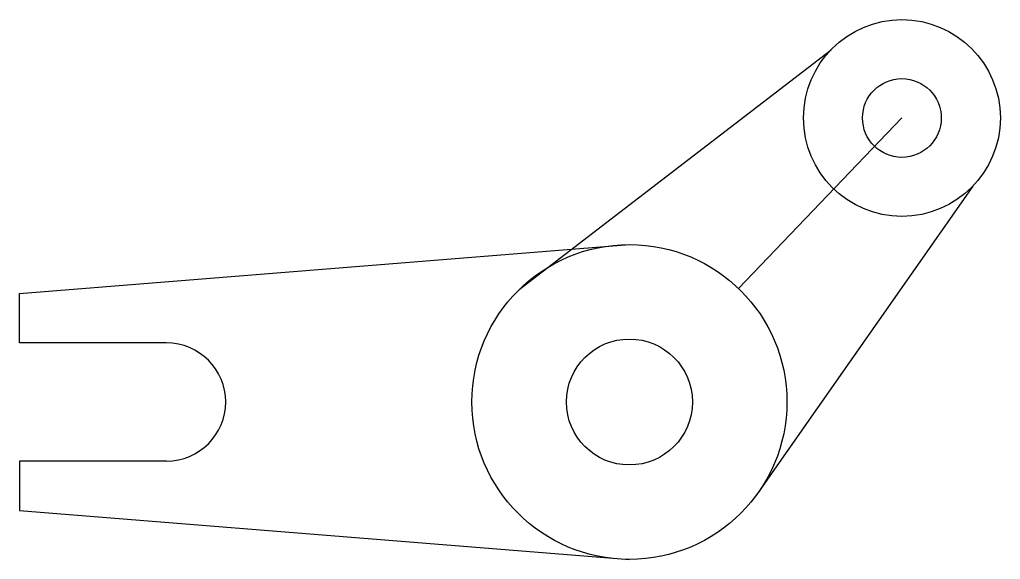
# Model space of a CAD drawing. Header units: inches. Extents: x 10 to 197, y -20 to 83.
import ezdxf

# ---------------------------------------------------------------- set-up
doc = ezdxf.new("R2010")
doc.units = ezdxf.units.IN
doc.header["$MEASUREMENT"] = 0

msp = doc.modelspace()

# ---------------------------------------------------------------- linework, layer by layer
for p, q in [((105.28, 31.45), (164.66, 77.14)), ((147.01, 31.65), (178.16, 64.13)), ((191.66, 51.12), (150.33, -7.89)), ((10.1, 30.65), (126.25, 40)), ((10.1, 21.25), (10.1, 30.65)), ((38.1, 21.25), (10.1, 21.25)), ((38.1, -1.25), (10.1, -1.25)), ((10.1, -1.25), (10.1, -10.65)), ((10.1, -10.65), (126.25, -20))]:
    msp.add_line(p, q)
for centre, radius in [((178.16, 64.13), 18.75), ((178.16, 64.13), 7.5), ((126.25, 10), 30), ((126.25, 10), 12)]:
    msp.add_circle(centre, radius)
msp.add_arc((38.1, 10), 11.25, 270, 90)

doc.saveas('drawing.dxf')
